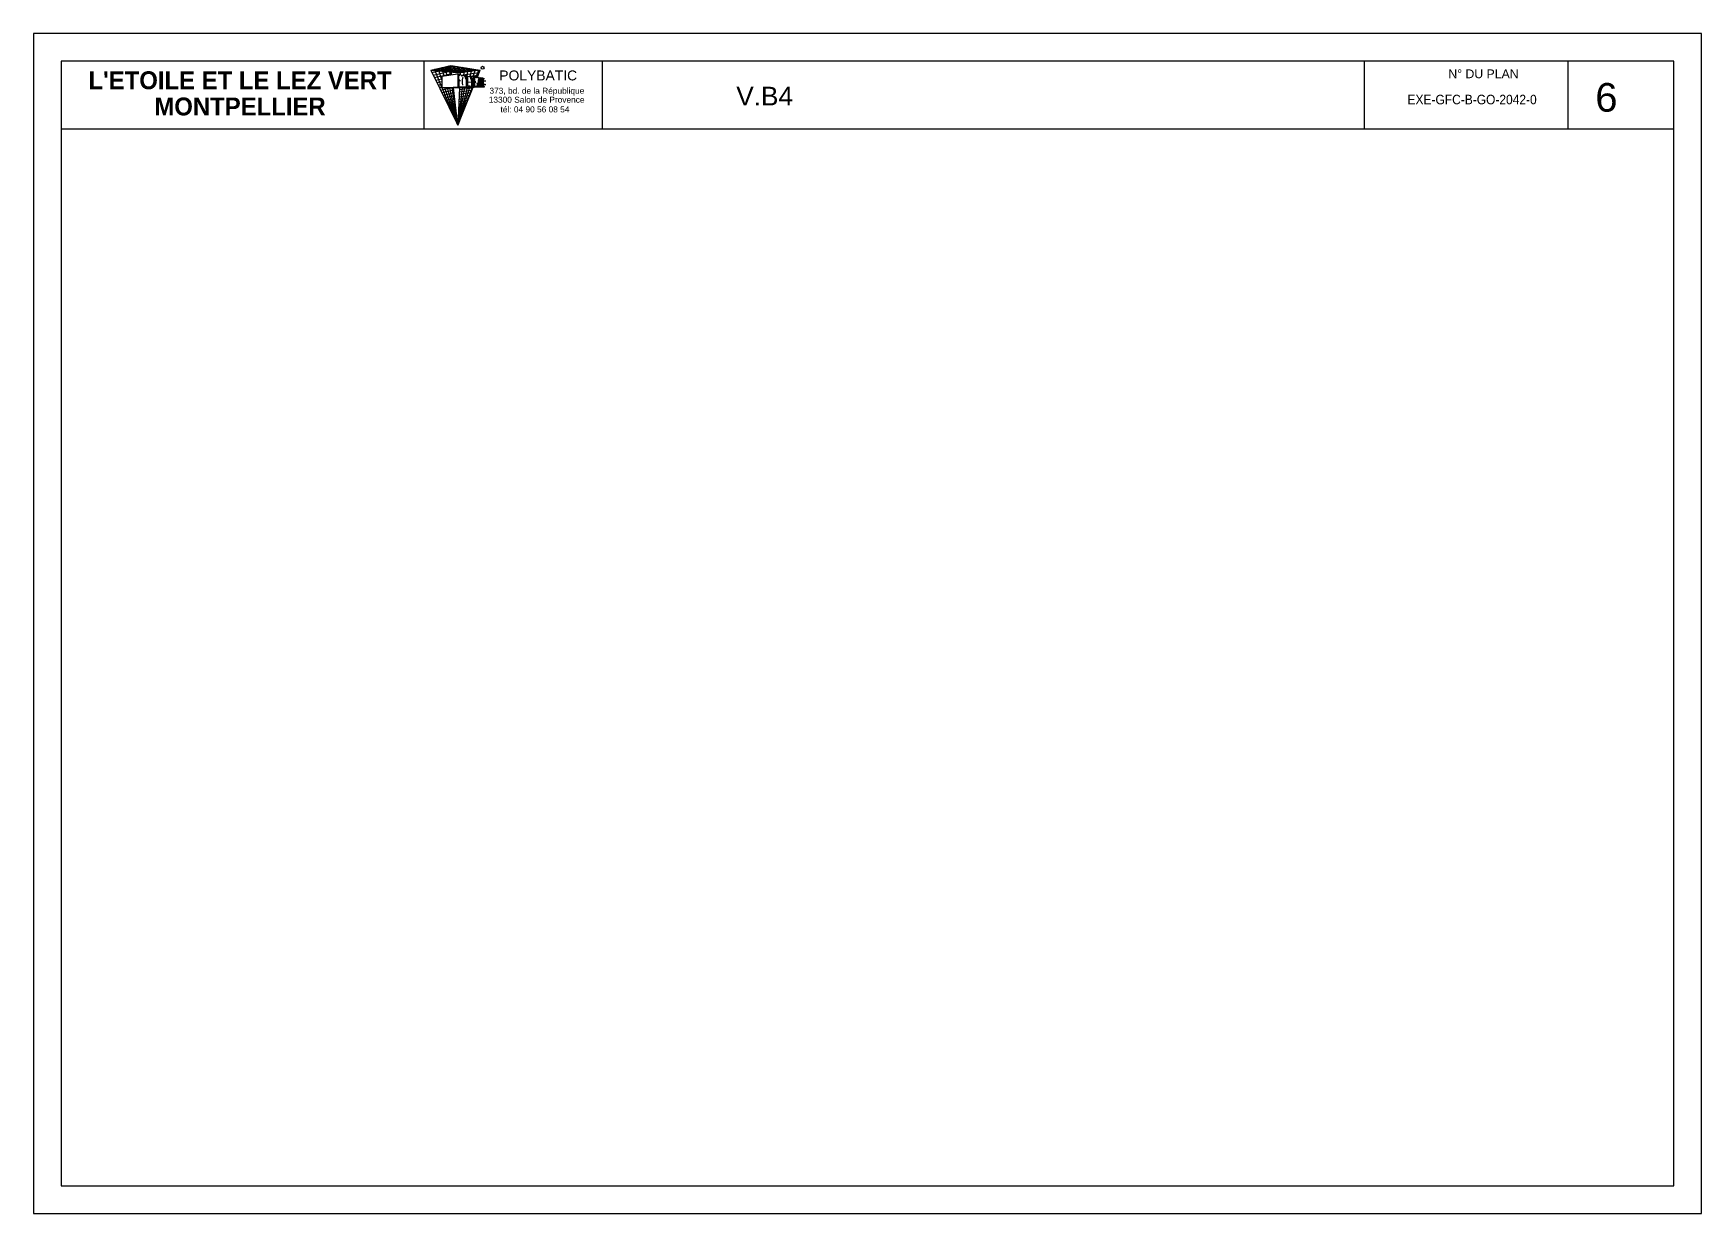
# Model space of a CAD drawing. Header units: millimetres. Extents: x -21776 to 63757, y -7870 to 8483.
# Drawn here: x -17772 to -17030, y 1667 to 2192 of the extents above; entities that cross this region are included whole.
import ezdxf
from ezdxf.enums import TextEntityAlignment as Align

# ---------------------------------------------------------------- set-up
doc = ezdxf.new("R2010")
doc.units = ezdxf.units.MM
doc.linetypes.add('CONTINUE', pattern=[0])
doc.layers.add('GO-CARTOUCHE', color=7, linetype='Continuous')
doc.layers.add('GO-TEXTE', color=9, linetype='Continuous')
doc.styles.get("Standard").update_dxf_attribs({"font": 'romans.shx'})
doc.styles.add('TEXTEBA', font='ARIAL.TTF')

msp = doc.modelspace()

# ---------------------------------------------------------------- linework, layer by layer
at = {"layer": 'GO-CARTOUCHE', "color": 9, "linetype": 'CONTINUE'}
for p, q in [((-17595.46464, 2175.75211), (-17586.53586, 2177.82857)), ((-17595.46464, 2175.75211), (-17586.53586, 2177.82857)), ((-17595.46464, 2175.75211), (-17582.38294, 2174.50624)), ((-17595.46464, 2175.75211), (-17583.42117, 2151.24989)), ((-17595.46464, 2175.75211), (-17582.38294, 2174.50624)), ((-17595.46464, 2175.75211), (-17583.42117, 2151.24989)), ((-17594.91725, 2174.63847), (-17586.39428, 2176.62045)), ((-17594.91725, 2174.63847), (-17586.39428, 2176.62045)), ((-17594.45837, 2175.65628), (-17585.52974, 2177.66887)), ((-17594.45837, 2175.65628), (-17585.52974, 2177.66887)), ((-17594.36987, 2173.52484), (-17586.2527, 2175.41233)), ((-17594.36987, 2173.52484), (-17586.2527, 2175.41233)), ((-17590.48113, 2168.0972), (-17593.84664, 2176.12839)), ((-17593.84664, 2176.12839), (-17580.75992, 2174.7327)), ((-17590.48113, 2168.0972), (-17593.84664, 2176.12839)), ((-17593.84664, 2176.12839), (-17580.75992, 2174.7327)), ((-17592.44583, 2175.46461), (-17583.51751, 2177.34947)), ((-17592.44583, 2175.46461), (-17583.51751, 2177.34947)), ((-17590.48113, 2171.49378), (-17592.22865, 2176.50467)), ((-17592.22865, 2176.50467), (-17579.1369, 2174.95917)), ((-17590.48113, 2171.49378), (-17592.22865, 2176.50467)), ((-17592.22865, 2176.50467), (-17579.1369, 2174.95917)), ((-17590.61066, 2176.88094), (-17577.51388, 2175.18564)), ((-17589.51959, 2172.99118), (-17590.61066, 2176.88094)), ((-17590.61066, 2176.88094), (-17577.51388, 2175.18564)), ((-17589.51959, 2172.99118), (-17590.61066, 2176.88094)), ((-17590.4333, 2175.27294), (-17581.50528, 2177.03007)), ((-17590.4333, 2175.27294), (-17581.50528, 2177.03007)), ((-17588.12277, 2173.1966), (-17588.99267, 2177.25722)), ((-17588.99267, 2177.25722), (-17575.89087, 2175.41211)), ((-17588.12277, 2173.1966), (-17588.99267, 2177.25722)), ((-17588.99267, 2177.25722), (-17575.89087, 2175.41211)), ((-17588.42076, 2175.08127), (-17579.49305, 2176.71067)), ((-17588.42076, 2175.08127), (-17579.49305, 2176.71067)), ((-17586.74029, 2173.39991), (-17587.37468, 2177.6335)), ((-17587.37468, 2177.6335), (-17574.26785, 2175.63857)), ((-17586.74029, 2173.39991), (-17587.37468, 2177.6335)), ((-17587.37468, 2177.6335), (-17574.26785, 2175.63857)), ((-17586.02913, 2173.50449), (-17586.53586, 2177.82857)), ((-17586.53586, 2177.82857), (-17573.45416, 2175.75211)), ((-17586.02913, 2173.50449), (-17586.53586, 2177.82857)), ((-17586.53586, 2177.82857), (-17573.45416, 2175.75211)), ((-17586.40823, 2174.8896), (-17577.48082, 2176.39126)), ((-17586.40823, 2174.8896), (-17577.48082, 2176.39126)), ((-17584.39569, 2174.69793), (-17575.46859, 2176.07186)), ((-17584.39569, 2174.69793), (-17575.46859, 2176.07186)), ((-17583.38943, 2174.60209), (-17574.46247, 2175.91216)), ((-17583.38943, 2174.60209), (-17574.46247, 2175.91216)), ((-17573.45416, 2175.75211), (-17582.38294, 2174.50624)), ((-17573.45416, 2175.75211), (-17582.38294, 2174.50624)), ((-17575.89087, 2175.41211), (-17576.70935, 2172.78588)), ((-17575.89087, 2175.41211), (-17576.70935, 2172.78588)), ((-17574.26785, 2175.63857), (-17575.39576, 2172.63331)), ((-17574.26785, 2175.63857), (-17575.39576, 2172.63331)), ((-17574.84465, 2172.33382), (-17573.45416, 2175.75211)), ((-17574.84465, 2172.33382), (-17573.45416, 2175.75211)), ((-17593.82249, 2172.4112), (-17586.11113, 2174.2042)), ((-17593.82249, 2172.4112), (-17586.11113, 2174.2042)), ((-17593.27511, 2171.29756), (-17590.48113, 2171.94715)), ((-17593.27511, 2171.29756), (-17590.48113, 2171.94715)), ((-17592.72773, 2170.18393), (-17590.48113, 2170.70621)), ((-17592.72773, 2170.18393), (-17590.48113, 2170.70621)), ((-17592.18035, 2169.07029), (-17590.48113, 2169.46528)), ((-17592.18035, 2169.07029), (-17590.48113, 2169.46528)), ((-17591.63297, 2167.95665), (-17590.48113, 2168.22437)), ((-17591.63297, 2167.95665), (-17590.48113, 2168.22437)), ((-17583.42117, 2173.88801), (-17590.48113, 2172.84978)), ((-17583.42117, 2173.88801), (-17590.48113, 2172.84978)), ((-17590.48113, 2172.84978), (-17590.48113, 2167.86628)), ((-17590.48113, 2172.84978), (-17590.48113, 2167.86628)), ((-17590.48113, 2167.86628), (-17583.00588, 2168.28157)), ((-17590.48113, 2167.86628), (-17583.00588, 2168.28157)), ((-17582.25902, 2173.70632), (-17583.42117, 2173.88801)), ((-17583.42117, 2173.88801), (-17583.42117, 2167.87803)), ((-17582.25902, 2173.70632), (-17583.42117, 2173.88801)), ((-17583.42117, 2173.88801), (-17583.42117, 2167.87803)), ((-17583.42117, 2151.24989), (-17576.56506, 2168.10448)), ((-17583.42117, 2151.24989), (-17576.56506, 2168.10448)), ((-17577.10248, 2168.08581), (-17583.42117, 2151.24989)), ((-17577.10248, 2168.08581), (-17583.42117, 2151.24989)), ((-17578.18588, 2168.04817), (-17583.42117, 2151.24989)), ((-17578.18588, 2168.04817), (-17583.42117, 2151.24989)), ((-17579.28482, 2168.00999), (-17583.42117, 2151.24989)), ((-17579.28482, 2168.00999), (-17583.42117, 2151.24989)), ((-17580.39962, 2167.97125), (-17583.42117, 2151.24989)), ((-17580.39962, 2167.97125), (-17583.42117, 2151.24989)), ((-17581.53063, 2167.93196), (-17583.42117, 2151.24989)), ((-17581.53063, 2167.93196), (-17583.42117, 2151.24989)), ((-17582.67821, 2167.89209), (-17583.42117, 2151.24989)), ((-17582.67821, 2167.89209), (-17583.42117, 2151.24989)), ((-17583.0846, 2167.87859), (-17580.9967, 2167.95499)), ((-17583.0846, 2167.87859), (-17580.9967, 2167.95499)), ((-17583.00588, 2171.46911), (-17583.00588, 2173.40275)), ((-17582.47774, 2173.32018), (-17583.00588, 2173.40275)), ((-17583.00588, 2171.46911), (-17583.00588, 2173.40275)), ((-17582.47774, 2173.32018), (-17583.00588, 2173.40275)), ((-17583.00588, 2171.46911), (-17582.58776, 2171.43667)), ((-17583.00588, 2171.46911), (-17582.58776, 2171.43667)), ((-17582.43795, 2171.00851), (-17583.00588, 2171.05257)), ((-17583.00588, 2171.05257), (-17583.00588, 2168.28157)), ((-17582.43795, 2171.00851), (-17583.00588, 2171.05257)), ((-17583.00588, 2171.05257), (-17583.00588, 2168.28157)), ((-17583.00588, 2168.28157), (-17578.00167, 2168.28157)), ((-17583.00588, 2168.28157), (-17578.00167, 2168.28157)), ((-17582.71329, 2167.10646), (-17576.62525, 2167.95651)), ((-17582.71329, 2167.10646), (-17576.62525, 2167.95651)), ((-17582.22858, 2171.21451), (-17582.43795, 2171.00851)), ((-17582.22858, 2171.21451), (-17582.43795, 2171.00851)), ((-17582.38294, 2174.50624), (-17582.41754, 2173.7311)), ((-17582.38294, 2174.50624), (-17582.41754, 2173.7311)), ((-17582.09318, 2173.49614), (-17573.90718, 2174.63845)), ((-17582.09318, 2173.49614), (-17573.90718, 2174.63845)), ((-17581.96034, 2173.26725), (-17580.64944, 2173.45792)), ((-17581.96034, 2173.26725), (-17580.64944, 2173.45792)), ((-17581.48329, 2171.48608), (-17581.50894, 2170.91728)), ((-17581.48329, 2171.48608), (-17581.50894, 2170.91728)), ((-17581.50894, 2170.91728), (-17581.46921, 2170.0563)), ((-17581.50894, 2170.91728), (-17581.46921, 2170.0563)), ((-17581.39096, 2172.18601), (-17581.48329, 2171.48608)), ((-17581.39096, 2172.18601), (-17581.48329, 2171.48608)), ((-17581.46921, 2170.0563), (-17581.27734, 2169.07883)), ((-17581.46921, 2170.0563), (-17581.27734, 2169.07883)), ((-17581.23948, 2172.74407), (-17581.39096, 2172.18601)), ((-17581.23948, 2172.74407), (-17581.39096, 2172.18601)), ((-17580.9967, 2167.95499), (-17580.6228, 2167.96867)), ((-17580.9967, 2167.95499), (-17580.6228, 2167.96867)), ((-17580.75992, 2174.7327), (-17580.90847, 2173.42193)), ((-17580.75992, 2174.7327), (-17580.90847, 2173.42193)), ((-17580.59413, 2167.96972), (-17576.09772, 2168.13425)), ((-17580.59413, 2167.96972), (-17576.09772, 2168.13425)), ((-17580.14667, 2172.94191), (-17580.38834, 2173.33089)), ((-17580.14667, 2172.94191), (-17580.38834, 2173.33089)), ((-17579.51742, 2173.27769), (-17580.28514, 2173.16479)), ((-17579.51742, 2173.27769), (-17580.28514, 2173.16479)), ((-17579.98374, 2172.47625), (-17580.14667, 2172.94191)), ((-17579.98374, 2172.47625), (-17580.14667, 2172.94191)), ((-17579.85879, 2171.80376), (-17579.98374, 2172.47625)), ((-17579.85879, 2171.80376), (-17579.98374, 2172.47625)), ((-17579.51959, 2168.28096), (-17576.08829, 2168.28157)), ((-17579.51959, 2168.28096), (-17576.08829, 2168.28157)), ((-17579.51742, 2168.28157), (-17579.51742, 2173.28226)), ((-17579.51742, 2168.28157), (-17579.51742, 2173.28226)), ((-17579.10213, 2173.21277), (-17579.51742, 2173.27769)), ((-17579.10213, 2173.21277), (-17579.51742, 2173.27769)), ((-17579.1369, 2174.95917), (-17579.49725, 2173.27454)), ((-17579.1369, 2174.95917), (-17579.49725, 2173.27454)), ((-17579.10213, 2168.69686), (-17579.10213, 2173.21277)), ((-17579.10213, 2168.69686), (-17579.10213, 2173.21277)), ((-17579.10213, 2172.86825), (-17578.06145, 2173.01143)), ((-17579.10213, 2172.86825), (-17578.06145, 2173.01143)), ((-17579.10213, 2172.86825), (-17579.10181, 2168.69686)), ((-17579.10213, 2172.86825), (-17579.10181, 2168.69686)), ((-17579.10213, 2168.69686), (-17578.00167, 2168.69686)), ((-17579.10213, 2168.69686), (-17578.00167, 2168.69686)), ((-17579.10181, 2170.38649), (-17577.21506, 2170.55214)), ((-17579.10181, 2170.38649), (-17577.21506, 2170.55214)), ((-17579.10181, 2168.69686), (-17578.00167, 2168.69348)), ((-17579.10181, 2168.69686), (-17578.00167, 2168.69348)), ((-17578.0755, 2173.05226), (-17577.21506, 2170.55214)), ((-17577.70416, 2172.99421), (-17578.0755, 2173.05226)), ((-17578.0755, 2173.05226), (-17577.21506, 2170.55214)), ((-17577.70416, 2172.99421), (-17578.0755, 2173.05226)), ((-17578.06145, 2173.01143), (-17577.21506, 2170.55214)), ((-17578.06145, 2173.01143), (-17577.21506, 2170.55214)), ((-17577.51388, 2175.18564), (-17578.0417, 2173.04698)), ((-17577.51388, 2175.18564), (-17578.0417, 2173.04698)), ((-17578.00167, 2168.28157), (-17578.00167, 2168.69686)), ((-17578.00167, 2168.28157), (-17578.00167, 2168.69686)), ((-17578.00167, 2168.28157), (-17577.2123, 2168.28157)), ((-17578.00167, 2168.28157), (-17577.2123, 2168.28157)), ((-17577.9202, 2173.02798), (-17574.36019, 2173.5248)), ((-17577.9202, 2173.02798), (-17574.36019, 2173.5248)), ((-17577.70416, 2172.99421), (-17577.01881, 2171.00284)), ((-17577.70416, 2172.99421), (-17577.01881, 2171.00284)), ((-17576.53532, 2172.81147), (-17577.58799, 2172.65666)), ((-17576.53532, 2172.81147), (-17577.58799, 2172.65666)), ((-17577.21506, 2168.28157), (-17577.21506, 2170.55214)), ((-17577.21506, 2168.28157), (-17577.21506, 2170.55214)), ((-17577.21506, 2168.69348), (-17577.2123, 2168.28157)), ((-17577.21506, 2168.69348), (-17577.2123, 2168.28157)), ((-17577.2123, 2168.28157), (-17576.79976, 2168.28157)), ((-17577.2123, 2168.28157), (-17576.79976, 2168.28157)), ((-17576.53532, 2172.81147), (-17577.01881, 2171.00284)), ((-17576.53532, 2172.81147), (-17577.01881, 2171.00284)), ((-17576.20521, 2172.75986), (-17576.79976, 2170.53579)), ((-17576.20521, 2172.75986), (-17576.79976, 2170.53579)), ((-17576.79976, 2168.28666), (-17576.79755, 2170.54406)), ((-17576.79976, 2168.28666), (-17576.79755, 2170.54406)), ((-17576.79976, 2168.28157), (-17576.79976, 2170.53579)), ((-17576.79976, 2168.28157), (-17576.79976, 2170.53579)), ((-17576.79755, 2170.54406), (-17576.21744, 2172.71412)), ((-17576.79755, 2170.54406), (-17576.21744, 2172.71412)), ((-17576.20521, 2172.75986), (-17576.53532, 2172.81147)), ((-17576.20521, 2172.75986), (-17576.53532, 2172.81147)), ((-17576.21744, 2172.71412), (-17576.09377, 2172.73264)), ((-17576.21744, 2172.71412), (-17576.09377, 2172.73264)), ((-17576.09377, 2172.74244), (-17576.21462, 2172.72466)), ((-17576.09377, 2172.74244), (-17576.21462, 2172.72466)), ((-17576.09798, 2168.28553), (-17572.49974, 2168.28553)), ((-17576.09798, 2168.28553), (-17572.49974, 2168.28553)), ((-17576.09702, 2168.13428), (-17571.53759, 2168.27977)), ((-17576.09702, 2168.13428), (-17571.53759, 2168.27977)), ((-17576.09377, 2168.28157), (-17576.09377, 2172.74244)), ((-17575.28945, 2172.61669), (-17576.09377, 2172.74244)), ((-17576.09377, 2168.28157), (-17576.09377, 2172.74244)), ((-17575.28945, 2172.61669), (-17576.09377, 2172.74244)), ((-17576.09377, 2168.28157), (-17575.21358, 2168.28157)), ((-17576.09377, 2168.28157), (-17575.21358, 2168.28157)), ((-17575.33435, 2172.32947), (-17575.80306, 2172.40275)), ((-17575.80306, 2170.65336), (-17575.80306, 2172.40275)), ((-17575.33435, 2172.32947), (-17575.80306, 2172.40275)), ((-17575.80306, 2170.65336), (-17575.80306, 2172.40275)), ((-17575.80306, 2170.65336), (-17575.42426, 2170.62397)), ((-17575.80306, 2170.65336), (-17575.42426, 2170.62397)), ((-17575.80306, 2170.36178), (-17575.44675, 2170.33414)), ((-17575.80306, 2168.57227), (-17575.80306, 2170.36178)), ((-17575.80306, 2170.36178), (-17575.44675, 2170.33414)), ((-17575.80306, 2168.57227), (-17575.80306, 2170.36178)), ((-17575.80306, 2168.57227), (-17575.30293, 2168.57227)), ((-17575.80306, 2168.57227), (-17575.30293, 2168.57227)), ((-17575.05202, 2168.4235), (-17575.21793, 2168.28553)), ((-17575.05202, 2168.4235), (-17575.21793, 2168.28553)), ((-17575.21793, 2168.28553), (-17574.648, 2168.28553)), ((-17575.21793, 2168.28553), (-17574.648, 2168.28553)), ((-17574.9331, 2168.67998), (-17575.05202, 2168.4235)), ((-17574.9331, 2168.67998), (-17575.05202, 2168.4235)), ((-17575.0136, 2172.38317), (-17574.8132, 2172.41114)), ((-17575.0136, 2172.38317), (-17574.8132, 2172.41114)), ((-17574.14153, 2172.43722), (-17574.97913, 2172.31404)), ((-17574.14153, 2172.43722), (-17574.97913, 2172.31404)), ((-17574.96213, 2170.10756), (-17574.90894, 2169.9393)), ((-17574.96213, 2170.10756), (-17574.90894, 2169.9393)), ((-17574.86473, 2169.00928), (-17574.9331, 2168.67998)), ((-17574.86473, 2169.00928), (-17574.9331, 2168.67998)), ((-17574.90894, 2169.9393), (-17574.85648, 2169.61866)), ((-17574.90894, 2169.9393), (-17574.85648, 2169.61866)), ((-17574.84417, 2169.30641), (-17574.86473, 2169.00928)), ((-17574.84417, 2169.30641), (-17574.86473, 2169.00928)), ((-17574.85648, 2169.61866), (-17574.84417, 2169.30641)), ((-17574.85648, 2169.61866), (-17574.84417, 2169.30641)), ((-17574.60251, 2168.59598), (-17574.63977, 2168.28553)), ((-17574.60251, 2168.59598), (-17574.63977, 2168.28553)), ((-17574.56051, 2168.94594), (-17574.60251, 2168.59598)), ((-17574.56051, 2168.94594), (-17574.60251, 2168.59598)), ((-17574.52553, 2169.23749), (-17574.56051, 2168.94594)), ((-17574.52553, 2169.23749), (-17574.56051, 2168.94594)), ((-17574.49203, 2169.51656), (-17574.52553, 2169.23749)), ((-17574.49203, 2169.51656), (-17574.52553, 2169.23749)), ((-17574.45824, 2169.79812), (-17574.49203, 2169.51656)), ((-17574.45824, 2169.79812), (-17574.49203, 2169.51656)), ((-17574.44075, 2169.94389), (-17574.45824, 2169.79812)), ((-17574.44075, 2169.94389), (-17574.45824, 2169.79812)), ((-17574.42925, 2170.03975), (-17574.44075, 2169.94389)), ((-17574.42925, 2170.03975), (-17574.44075, 2169.94389)), ((-17574.4199, 2170.11763), (-17574.42925, 2170.03975)), ((-17574.4199, 2170.11763), (-17574.42925, 2170.03975)), ((-17574.39827, 2170.29784), (-17574.4199, 2170.11763)), ((-17574.39827, 2170.29784), (-17574.4199, 2170.11763)), ((-17574.35346, 2170.67127), (-17574.39827, 2170.29784)), ((-17574.35346, 2170.67127), (-17574.39827, 2170.29784)), ((-17574.30436, 2171.08038), (-17574.35346, 2170.67127)), ((-17574.30436, 2171.08038), (-17574.35346, 2170.67127)), ((-17574.18288, 2169.65292), (-17574.34698, 2168.28553)), ((-17574.18288, 2169.65292), (-17574.34698, 2168.28553)), ((-17574.14153, 2172.43722), (-17574.30436, 2171.08038)), ((-17574.14153, 2172.43722), (-17574.30436, 2171.08038)), ((-17574.18288, 2169.65292), (-17573.89185, 2169.63034)), ((-17574.18288, 2169.65292), (-17573.89185, 2169.63034)), ((-17574.14821, 2169.94181), (-17574.03929, 2170.84938)), ((-17574.14821, 2169.94181), (-17574.03929, 2170.84938)), ((-17574.14821, 2169.94181), (-17573.92745, 2169.92468)), ((-17574.14821, 2169.94181), (-17573.92745, 2169.92468)), ((-17573.9346, 2172.40487), (-17574.14153, 2172.43722)), ((-17573.9346, 2172.40487), (-17574.14153, 2172.43722)), ((-17574.03929, 2170.84938), (-17573.92745, 2169.92468)), ((-17574.03929, 2170.84938), (-17573.92745, 2169.92468)), ((-17573.9346, 2172.40487), (-17573.43638, 2168.28553)), ((-17573.9346, 2172.40487), (-17573.43638, 2168.28553)), ((-17573.91662, 2172.25621), (-17573.4359, 2172.3269)), ((-17573.91662, 2172.25621), (-17573.4359, 2172.3269)), ((-17573.89185, 2169.63034), (-17573.72872, 2168.28157)), ((-17573.89185, 2169.63034), (-17573.72872, 2168.28157)), ((-17573.88317, 2171.97963), (-17573.4359, 2172.03267)), ((-17573.88317, 2171.97963), (-17573.4359, 2172.03267)), ((-17573.87552, 2171.91638), (-17573.16596, 2171.99046)), ((-17573.87552, 2171.91638), (-17573.16596, 2171.99046)), ((-17573.4359, 2172.3269), (-17573.4359, 2172.03267)), ((-17572.60531, 2172.19705), (-17573.4359, 2172.3269)), ((-17573.4359, 2172.3269), (-17573.4359, 2172.03267)), ((-17572.60531, 2172.19705), (-17573.4359, 2172.3269)), ((-17573.4359, 2172.03267), (-17573.16596, 2171.99046)), ((-17573.4359, 2172.03267), (-17573.16596, 2171.99046)), ((-17573.16596, 2168.28553), (-17573.16596, 2171.99046)), ((-17573.16596, 2168.28553), (-17573.16596, 2171.99046)), ((-17572.87525, 2171.94501), (-17572.60531, 2171.90281)), ((-17572.87525, 2168.28553), (-17572.87525, 2171.94501)), ((-17572.87525, 2171.94501), (-17572.60531, 2171.90281)), ((-17572.87525, 2168.28553), (-17572.87525, 2171.94501)), ((-17572.87525, 2171.87919), (-17572.60531, 2171.90281)), ((-17572.87525, 2171.87919), (-17572.60531, 2171.90281)), ((-17572.87525, 2168.28553), (-17572.49974, 2168.28553)), ((-17572.87525, 2168.28553), (-17572.49974, 2168.28553)), ((-17572.60531, 2171.90281), (-17572.60531, 2172.19705)), ((-17572.60531, 2171.90281), (-17572.60531, 2172.19705)), ((-17572.49974, 2172.18054), (-17572.60531, 2172.14665)), ((-17572.49974, 2172.18054), (-17572.60531, 2172.14665)), ((-17572.49974, 2172.18054), (-17572.49974, 2168.2844)), ((-17572.20903, 2172.13509), (-17572.49974, 2172.18054)), ((-17572.49974, 2172.18054), (-17572.49974, 2168.2844)), ((-17572.20903, 2172.13509), (-17572.49974, 2172.18054)), ((-17572.49974, 2168.2844), (-17572.20903, 2168.28157)), ((-17572.49974, 2168.2844), (-17572.20903, 2168.28157)), ((-17572.20903, 2172.13509), (-17572.20903, 2168.28157)), ((-17572.20903, 2172.13509), (-17572.20903, 2168.28157)), ((-17572.20903, 2171.99863), (-17571.55048, 2172.05989)), ((-17572.20903, 2171.99863), (-17571.55048, 2172.05989)), ((-17572.11448, 2170.1471), (-17572.09802, 2169.73393)), ((-17572.11448, 2170.1471), (-17572.09802, 2169.73393)), ((-17572.09802, 2169.73393), (-17572.0587, 2169.35551)), ((-17572.09802, 2169.73393), (-17572.0587, 2169.35551)), ((-17572.0587, 2169.35551), (-17571.9987, 2169.0373)), ((-17572.0587, 2169.35551), (-17571.9987, 2169.0373)), ((-17571.9987, 2169.0373), (-17571.91256, 2168.74247)), ((-17571.9987, 2169.0373), (-17571.91256, 2168.74247)), ((-17571.91256, 2168.74247), (-17571.77755, 2168.4673)), ((-17571.91256, 2168.74247), (-17571.77755, 2168.4673)), ((-17571.30376, 2170.83648), (-17571.79347, 2170.79093)), ((-17571.30376, 2170.83648), (-17571.79347, 2170.79093)), ((-17571.77755, 2168.4673), (-17571.62252, 2168.29719)), ((-17571.77755, 2168.4673), (-17571.62252, 2168.29719)), ((-17571.31672, 2169.36325), (-17571.7596, 2169.32205)), ((-17571.31672, 2169.36325), (-17571.7596, 2169.32205)), ((-17571.31672, 2169.36325), (-17571.02188, 2169.37404)), ((-17571.31672, 2169.36325), (-17571.02188, 2169.37404)), ((-17571.00625, 2170.78997), (-17571.30376, 2170.83648)), ((-17571.00625, 2170.78997), (-17571.30376, 2170.83648)), ((-17591.08559, 2166.84301), (-17586.68255, 2167.86628)), ((-17591.08559, 2166.84301), (-17586.68255, 2167.86628)), ((-17590.53821, 2165.72938), (-17585.26167, 2166.95547)), ((-17590.53821, 2165.72938), (-17585.26167, 2166.95547)), ((-17583.0846, 2167.87859), (-17590.48113, 2167.86628)), ((-17583.0846, 2167.87859), (-17590.48113, 2167.86628)), ((-17583.42117, 2151.24989), (-17590.38436, 2167.86628)), ((-17583.42117, 2151.24989), (-17590.38436, 2167.86628)), ((-17589.99082, 2164.61574), (-17585.12009, 2165.74734)), ((-17589.99082, 2164.61574), (-17585.12009, 2165.74734)), ((-17589.44344, 2163.5021), (-17584.97851, 2164.53922)), ((-17589.44344, 2163.5021), (-17584.97851, 2164.53922)), ((-17583.42117, 2151.24989), (-17589.21606, 2167.86628)), ((-17583.42117, 2151.24989), (-17589.21606, 2167.86628)), ((-17588.89606, 2162.38847), (-17584.83694, 2163.3311)), ((-17588.89606, 2162.38847), (-17584.83694, 2163.3311)), ((-17588.34868, 2161.27483), (-17584.69536, 2162.12297)), ((-17588.34868, 2161.27483), (-17584.69536, 2162.12297)), ((-17583.42117, 2151.24989), (-17588.08206, 2167.86628)), ((-17583.42117, 2151.24989), (-17588.08206, 2167.86628)), ((-17587.8013, 2160.16119), (-17584.55378, 2160.91485)), ((-17587.8013, 2160.16119), (-17584.55378, 2160.91485)), ((-17583.42117, 2151.24989), (-17586.98087, 2167.86628)), ((-17583.42117, 2151.24989), (-17586.98087, 2167.86628)), ((-17583.42117, 2151.24989), (-17585.91109, 2167.86628)), ((-17583.42117, 2151.24989), (-17585.91109, 2167.86628)), ((-17583.42117, 2151.24989), (-17585.3684, 2167.86628)), ((-17583.42117, 2151.24989), (-17585.3684, 2167.86628)), ((-17582.99644, 2160.76379), (-17579.34333, 2161.27457)), ((-17582.99644, 2160.76379), (-17579.34333, 2161.27457)), ((-17582.94925, 2161.8209), (-17578.89032, 2162.38822)), ((-17582.94925, 2161.8209), (-17578.89032, 2162.38822)), ((-17582.90206, 2162.87801), (-17578.43731, 2163.50188)), ((-17582.90206, 2162.87801), (-17578.43731, 2163.50188)), ((-17582.85486, 2163.93513), (-17577.98429, 2164.61554)), ((-17582.85486, 2163.93513), (-17577.98429, 2164.61554)), ((-17582.80767, 2164.99224), (-17577.53128, 2165.7292)), ((-17582.80767, 2164.99224), (-17577.53128, 2165.7292)), ((-17582.76048, 2166.04935), (-17577.07827, 2166.84285)), ((-17582.76048, 2166.04935), (-17577.07827, 2166.84285)), ((-17587.25392, 2159.04755), (-17584.4122, 2159.70673)), ((-17587.25392, 2159.04755), (-17584.4122, 2159.70673)), ((-17586.70654, 2157.93392), (-17584.27063, 2158.49861)), ((-17586.70654, 2157.93392), (-17584.27063, 2158.49861)), ((-17583.13802, 2157.59246), (-17580.70237, 2157.93359)), ((-17583.13802, 2157.59246), (-17580.70237, 2157.93359)), ((-17583.09083, 2158.64957), (-17580.24936, 2159.04725)), ((-17583.09083, 2158.64957), (-17580.24936, 2159.04725)), ((-17583.04363, 2159.70668), (-17579.79635, 2160.16091)), ((-17583.04363, 2159.70668), (-17579.79635, 2160.16091))]:
    msp.add_line(p, q, dxfattribs=at)
at = {"layer": 'GO-CARTOUCHE', "linetype": 'Continuous'}
for points in [[(-17029.89558, 1667.10109), (-17029.89558, 2192.10108), (-17772.31981, 2192.10108), (-17772.31981, 1667.10109)], [(-17029.89558, 1667.10109), (-17029.89558, 2192.10108), (-17772.31981, 2192.10108), (-17772.31981, 1667.10109)], [(-17042.26808, 1679.47359), (-17042.26808, 2179.72858), (-17759.94731, 2179.72858), (-17759.94731, 1679.47359)], [(-17042.26808, 1679.47359), (-17042.26808, 2179.72858), (-17759.94731, 2179.72858), (-17759.94731, 1679.47359)]]:
    msp.add_lwpolyline(points, close=True, dxfattribs=at)
at = {"layer": 'GO-CARTOUCHE', "color": 9, "linetype": 'CONTINUE'}
msp.add_circle((-17572.39439, 2176.78505), 0.66447, dxfattribs=at)
msp.add_circle((-17572.39439, 2176.78505), 0.66447, dxfattribs=at)
msp.add_circle((-17572.39439, 2176.78505), 0.66447, dxfattribs=at)
msp.add_circle((-17572.39439, 2176.78505), 0.66447, dxfattribs=at)
msp.add_circle((-17572.39439, 2176.78505), 0.66447, dxfattribs=at)
msp.add_circle((-17572.39439, 2176.78505), 0.66447, dxfattribs=at)
at = {"layer": 'GO-TEXTE', "color": 7}
for p, q in [((-17598.49301, 2179.72858), (-17598.49301, 2149.43084)), ((-17598.49301, 2179.72858), (-17598.49301, 2149.43084)), ((-17519.2225, 2179.72858), (-17519.2225, 2149.43084)), ((-17519.2225, 2179.72858), (-17519.2225, 2149.43084)), ((-17180.13692, 2179.72858), (-17180.13692, 2149.43084)), ((-17180.13692, 2179.72858), (-17180.13692, 2149.43084)), ((-17089.43082, 2179.72858), (-17089.43082, 2149.43084)), ((-17089.43082, 2179.72858), (-17089.43082, 2149.43084)), ((-17042.26808, 2149.43084), (-17759.94731, 2149.43084)), ((-17042.26808, 2149.43084), (-17759.94731, 2149.43084))]:
    msp.add_line(p, q, dxfattribs=at)

# ---------------------------------------------------------------- texts
at = {"layer": 'GO-CARTOUCHE', "color": 9, "style": 'TEXTEBA'}
for s, p in [('373, bd. de la République', (-17569.34948, 2165.24513)), ('373, bd. de la République', (-17569.34948, 2165.24513)), ('13300 Salon de Provence', (-17569.65911, 2161.27302)), ('13300 Salon de Provence', (-17569.65911, 2161.27302)), ('tél: 04 90 56 08 54', (-17564.44071, 2156.95777)), ('tél: 04 90 56 08 54', (-17564.44071, 2156.95777))]:
    msp.add_text(s, height=2.6515151, dxfattribs=at).set_placement(p)
at = {"layer": 'GO-CARTOUCHE', "color": 2, "style": 'TEXTEBA'}
msp.add_text('6', height=12.74873, dxfattribs=at).set_placement((-17077.22773, 2157.27682))
at = {"layer": 'GO-CARTOUCHE', "color": 2, "style": 'TEXTEBA', "width": 0.9}
msp.add_text('EXE-GFC-B-GO-2042-0', height=4.2424242, dxfattribs=at).set_placement((-17132.04611, 2160.54971), align=Align.CENTER)
at = {"layer": 'GO-CARTOUCHE', "char_height": 7.9545454, "attachment_point": 5}
for s, insert in [("{\\Fbold|c0;L'ETOILE ET LE LEZ VERT}", (-17680.34752, 2171.20055)), ("{\\Fbold|c0;L'ETOILE ET LE LEZ VERT}", (-17680.34752, 2171.20055)), ('{\\Fbold|c0;MONTPELLIER}', (-17680.34752, 2159.53517)), ('{\\Fbold|c0;MONTPELLIER}', (-17680.34752, 2159.53517))]:
    msp.add_mtext(s, dxfattribs=dict(at, insert=insert))
at = {"layer": 'GO-TEXTE', "color": 3, "style": 'TEXTEBA'}
msp.add_text('POLYBATIC', height=4.419192, dxfattribs=at).set_placement((-17547.65277, 2173.39177), align=Align.MIDDLE)
msp.add_text('POLYBATIC', height=4.419192, dxfattribs=at).set_placement((-17547.65277, 2173.39177), align=Align.MIDDLE)
at = {"layer": 'GO-TEXTE', "style": 'TEXTEBA'}
msp.add_text('N° DU PLAN', height=3.904297, dxfattribs=at).set_placement((-17126.98613, 2172.16687), align=Align.CENTER)
msp.add_text('N° DU PLAN', height=3.904297, dxfattribs=at).set_placement((-17126.98613, 2172.16687), align=Align.CENTER)
at = {"layer": 'GO-TEXTE', "color": 2, "style": 'TEXTEBA'}
msp.add_text('V.B4', height=8.331392, dxfattribs=at).set_placement((-17459.49723, 2160.03289))

doc.saveas('drawing.dxf')
